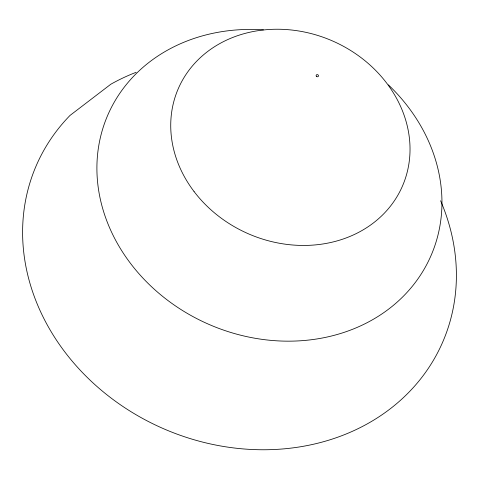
<?xml version="1.0" encoding="UTF-8"?>
<svg xmlns="http://www.w3.org/2000/svg" width="479" height="479" viewBox="0 0 479 479"><rect width="100%" height="100%" fill="white"/><g stroke="black" fill="none" stroke-linecap="round" stroke-linejoin="round"><path stroke-width="0.72" d="M440.602 200.767A221.549 190.696 23.6 0 1 353.789 430.681A221.549 190.696 23.6 0 1 77.293 367.016A221.549 190.696 23.6 0 1 70.012 115.439L110.817 84.232A221.549 190.696 23.6 0 1 136.096 72.317M388.397 84.885A176.224 151.681 23.6 0 1 359.819 326.223A176.224 151.681 23.6 0 1 104.254 213.658A176.224 151.681 23.6 0 1 263.468 29.86M194.061 191.534A122.211 105.194 23.6 0 0 400.013 191.247A122.211 105.194 23.6 0 0 277.06 29.237A122.211 105.194 23.6 0 0 194.061 191.534M316.35 76.233A1.221 1.054 23.6 0 0 318.409 76.227A1.221 1.054 23.6 0 0 317.182 74.61A1.221 1.054 23.6 0 0 316.35 76.233"/></g></svg>
